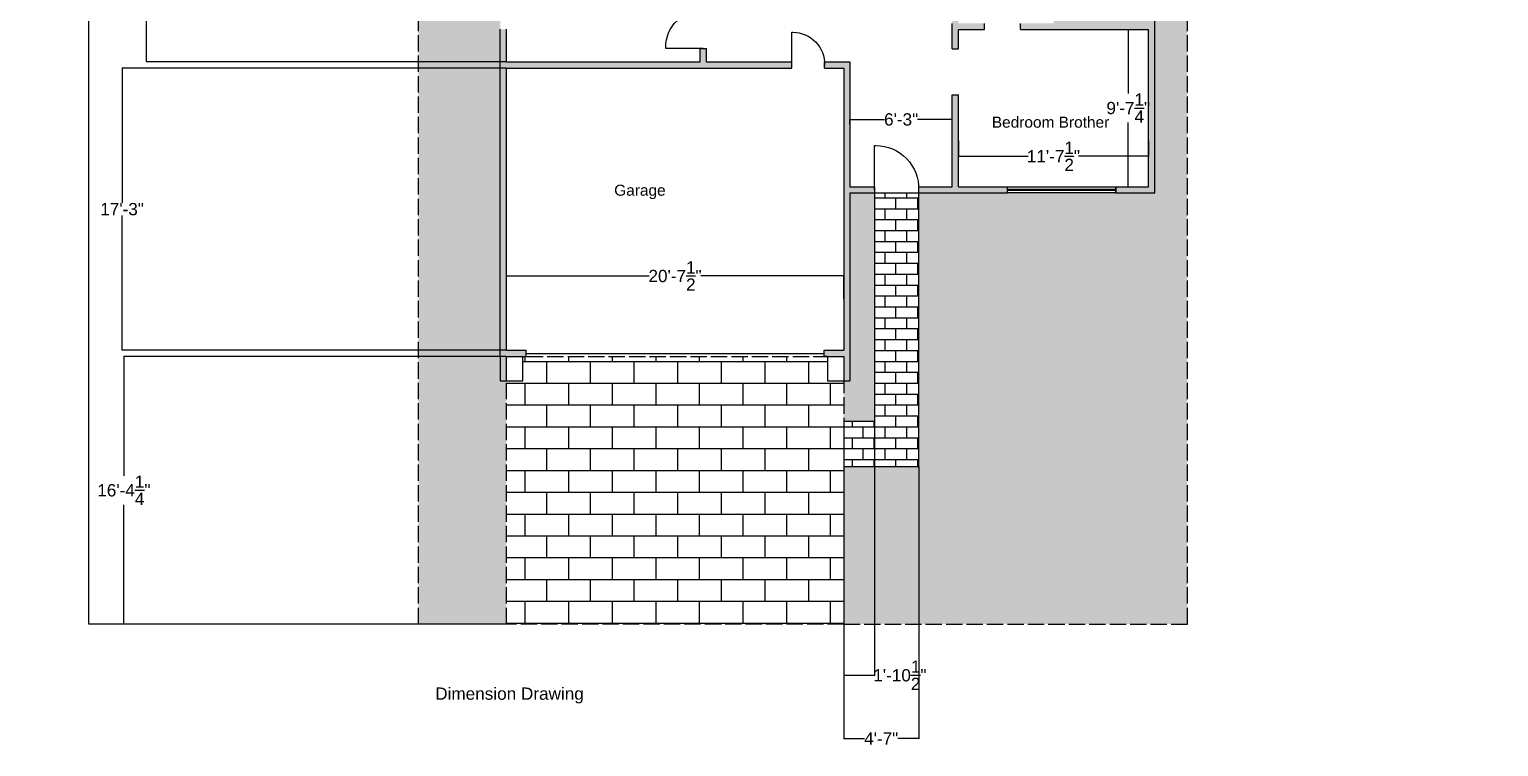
# Model space of a CAD drawing. Header units: inches. Extents: x -2924 to 1106, y -385 to 1215.
# Drawn here: x 29 to 1106, y -385 to 141 of the extents above; entities that cross this region are included whole.
import ezdxf

# ---------------------------------------------------------------- set-up
doc = ezdxf.new("R2010")
doc.units = ezdxf.units.IN
doc.header["$MEASUREMENT"] = 0
doc.header["$PDMODE"] = 2
doc.linetypes.add('ACAD_ISO02W100', pattern=[15, 12, -3])
doc.layers.get('Defpoints').update_dxf_attribs({"color": 8})
for name, color, linetype, plot in [('door', 4, 'Continuous', False), ('wall', 7, 'Continuous', False), ('window', 90, 'Continuous', False)]:
    doc.layers.add(name, color=color, linetype=linetype, plot=plot)
doc.styles.get("Standard").update_dxf_attribs({"font": 'arial.ttf'})
doc.dimstyles.get("Standard").update_dxf_attribs({"dimtxt": 9, "dimasz": 0.18, "dimexe": 0.18, "dimexo": 0.0625, "dimgap": 0.09, "dimtad": 0, "dimtih": 1, "dimtoh": 1, "dimzin": 0, "dimdsep": 46, "dimlunit": 4, "dimtxsty": 'Standard', "dimcen": 0.09, "dimadec": 0, "dimazin": 0, "dimtfac": 1, "dimtofl": 0, "dimtmove": 0, "dimatfit": 3, "dimfxl": 1, "dimtolj": 1, "dimtzin": 0, "dimarcsym": 0})

# ---------------------------------------------------------------- blocks, each defined once
blk = doc.blocks.new('d door')
at = {"layer": 'door'}
blk.add_lwpolyline([(0, 0), (0, 32.4), (1, 32.4, -0.423288), (32.4, 0, -1.822157)], format="xyb", dxfattribs=at)
blk = doc.blocks.new('*U2')
at = {"layer": 'door'}
blk.add_lwpolyline([(0, 0), (0, 24), (0.7, 24, -0.423288), (24, 0, -1.822157)], format="xyb", dxfattribs=at)
blk = doc.blocks.new('*U3')
at = {"layer": 'door'}
blk.add_lwpolyline([(0, 0), (0, 27.6), (0.9, 27.6, -0.423288), (27.6, 0, -1.822157)], format="xyb", dxfattribs=at)
blk = doc.blocks.new('*D20')
at = {"layer": 'Defpoints', "color": 0, "transparency": 16777216}
for p in [(313.9, 671.1), (72.1, -295.1), (313.9, -295.1)]:
    blk.add_point(p, dxfattribs=at)
at = {"layer": 'wall', "color": 0, "lineweight": -2, "transparency": 16777216}
for p, q in [((313.8, 671.1), (71.9, 671.1)), ((72.1, 670.9), (72.1, 198.7)), ((72.1, -295), (72.1, 177.3)), ((313.8, -295.1), (71.9, -295.1))]:
    blk.add_line(p, q, dxfattribs=at)
at = {"layer": 'wall', "color": 0, "transparency": 16777216}
for points in [[(72, 670.9), (72.1, 670.9), (72.1, 671.1)], [(72, -295), (72.1, -295), (72.1, -295.1)]]:
    blk.add_solid(points, dxfattribs=at)
at = {"layer": 'wall', "color": 0, "transparency": 16777216, "insert": (72.1, 188), "char_height": 9, "attachment_point": 5}
blk.add_mtext('\\A1;80\'-6{\\H1x;\\S1/4;}"', dxfattribs=at)
blk = doc.blocks.new('*D21')
at = {"layer": 'Defpoints', "color": 0, "transparency": 16777216}
for p in [(378.4, -98.8), (97.8, -295.1), (378.4, -295.1)]:
    blk.add_point(p, dxfattribs=at)
at = {"layer": 'wall', "color": 0, "lineweight": -2, "transparency": 16777216}
for p, q in [((378.3, -98.8), (97.6, -98.8)), ((97.8, -99), (97.8, -186.3)), ((97.8, -295), (97.8, -207.7)), ((378.3, -295.1), (97.6, -295.1))]:
    blk.add_line(p, q, dxfattribs=at)
at = {"layer": 'wall', "color": 0, "transparency": 16777216}
for points in [[(97.7, -99), (97.8, -99), (97.8, -98.8)], [(97.7, -295), (97.8, -295), (97.8, -295.1)]]:
    blk.add_solid(points, dxfattribs=at)
at = {"layer": 'wall', "color": 0, "transparency": 16777216, "insert": (97.8, -197), "char_height": 9, "attachment_point": 5}
blk.add_mtext('\\A1;16\'-4{\\H1x;\\S1/4;}"', dxfattribs=at)
blk = doc.blocks.new('*D22')
at = {"layer": 'Defpoints', "color": 0, "transparency": 16777216}
for p in [(378.4, 112.7), (96.5, -94.3), (378.4, -94.3)]:
    blk.add_point(p, dxfattribs=at)
at = {"layer": 'wall', "color": 0, "lineweight": -2, "transparency": 16777216}
for p, q in [((378.3, 112.7), (96.4, 112.7)), ((96.5, 112.5), (96.5, 13.9)), ((96.5, -94.1), (96.5, 4.5)), ((378.3, -94.3), (96.4, -94.3))]:
    blk.add_line(p, q, dxfattribs=at)
at = {"layer": 'wall', "color": 0, "transparency": 16777216}
for points in [[(96.5, 112.5), (96.6, 112.5), (96.5, 112.7)], [(96.5, -94.1), (96.6, -94.1), (96.5, -94.3)]]:
    blk.add_solid(points, dxfattribs=at)
at = {"layer": 'wall', "color": 0, "transparency": 16777216, "insert": (96.5, 9.2), "char_height": 9, "attachment_point": 5}
blk.add_mtext('\\A1;17\'-3"', dxfattribs=at)
blk = doc.blocks.new('*D23')
at = {"layer": 'Defpoints', "color": 0, "transparency": 16777216}
for p in [(378.4, 252.2), (114.3, 117.2), (378.4, 117.2)]:
    blk.add_point(p, dxfattribs=at)
at = {"layer": 'wall', "color": 0, "lineweight": -2, "transparency": 16777216}
for p, q in [((378.3, 252.2), (114.1, 252.2)), ((114.3, 252), (114.3, 189.4)), ((114.3, 117.4), (114.3, 180)), ((378.3, 117.2), (114.1, 117.2))]:
    blk.add_line(p, q, dxfattribs=at)
at = {"layer": 'wall', "color": 0, "transparency": 16777216}
for points in [[(114.3, 252), (114.3, 252), (114.3, 252.2)], [(114.3, 117.4), (114.3, 117.4), (114.3, 117.2)]]:
    blk.add_solid(points, dxfattribs=at)
at = {"layer": 'wall', "color": 0, "transparency": 16777216, "insert": (114.3, 184.7), "char_height": 9, "attachment_point": 5}
blk.add_mtext('\\A1;11\'-3"', dxfattribs=at)
blk = doc.blocks.new('*D36')
at = {"layer": 'Defpoints', "color": 0, "transparency": 16777216}
for p in [(625.9, -39.8), (378.4, -56.6), (625.9, -56.6)]:
    blk.add_point(p, dxfattribs=at)
at = {"layer": 'wall', "color": 0, "lineweight": -2, "transparency": 16777216}
for p, q in [((378.4, -56.6), (378.4, -39.6)), ((378.5, -39.8), (483.2, -39.8)), ((625.7, -39.8), (521, -39.8)), ((625.9, -56.6), (625.9, -39.6))]:
    blk.add_line(p, q, dxfattribs=at)
at = {"layer": 'wall', "color": 0, "transparency": 16777216}
for points in [[(378.5, -39.7), (378.5, -39.8), (378.4, -39.8)], [(625.7, -39.7), (625.7, -39.8), (625.9, -39.8)]]:
    blk.add_solid(points, dxfattribs=at)
at = {"layer": 'wall', "color": 0, "transparency": 16777216, "insert": (502.1, -39.8), "char_height": 9, "attachment_point": 5}
blk.add_mtext('\\A1;20\'-7{\\H1x;\\S1/2;}"', dxfattribs=at)
blk = doc.blocks.new('*D39')
at = {"layer": 'Defpoints', "color": 0, "transparency": 16777216}
for p in [(630.4, 71.4), (705.4, 75), (705.4, 71.4)]:
    blk.add_point(p, dxfattribs=at)
at = {"layer": 'wall', "color": 0, "lineweight": -2, "transparency": 16777216}
for p, q in [((630.4, 71.5), (630.4, 75.2)), ((630.5, 75), (655.8, 75)), ((705.2, 75), (679.9, 75)), ((705.4, 71.5), (705.4, 75.2))]:
    blk.add_line(p, q, dxfattribs=at)
at = {"layer": 'wall', "color": 0, "transparency": 16777216}
for points in [[(630.5, 75), (630.5, 75), (630.4, 75)], [(705.2, 75), (705.2, 75), (705.4, 75)]]:
    blk.add_solid(points, dxfattribs=at)
at = {"layer": 'wall', "color": 0, "transparency": 16777216, "insert": (667.9, 75), "char_height": 9, "attachment_point": 5}
blk.add_mtext('\\A1;6\'-3"', dxfattribs=at)
blk = doc.blocks.new('*D40')
at = {"layer": 'Defpoints', "color": 0, "transparency": 16777216}
for p in [(802.4, 141), (802.4, 25.7), (834.5, 25.7)]:
    blk.add_point(p, dxfattribs=at)
at = {"layer": 'wall', "color": 0, "lineweight": -2, "transparency": 16777216}
for p, q in [((802.5, 141), (834.7, 141)), ((834.5, 140.8), (834.5, 94)), ((834.5, 25.9), (834.5, 72.7)), ((802.5, 25.7), (834.7, 25.7))]:
    blk.add_line(p, q, dxfattribs=at)
at = {"layer": 'wall', "color": 0, "transparency": 16777216}
for points in [[(834.5, 140.8), (834.5, 140.8), (834.5, 141)], [(834.5, 25.9), (834.5, 25.9), (834.5, 25.7)]]:
    blk.add_solid(points, dxfattribs=at)
at = {"layer": 'wall', "color": 0, "transparency": 16777216, "insert": (834.5, 83.4), "char_height": 9, "attachment_point": 5}
blk.add_mtext('\\A1;9\'-7{\\H1x;\\S1/4;}"', dxfattribs=at)
blk = doc.blocks.new('*D41')
at = {"layer": 'Defpoints', "color": 0, "transparency": 16777216}
for p in [(709.9, 59.4), (849.4, 59.4), (849.4, 48)]:
    blk.add_point(p, dxfattribs=at)
at = {"layer": 'wall', "color": 0, "lineweight": -2, "transparency": 16777216}
for p, q in [((709.9, 59.4), (709.9, 47.9)), ((849.4, 59.4), (849.4, 47.9)), ((710, 48), (761.2, 48)), ((849.2, 48), (798, 48))]:
    blk.add_line(p, q, dxfattribs=at)
at = {"layer": 'wall', "color": 0, "transparency": 16777216}
for points in [[(710, 48.1), (710, 48), (709.9, 48)], [(849.2, 48.1), (849.2, 48), (849.4, 48)]]:
    blk.add_solid(points, dxfattribs=at)
at = {"layer": 'wall', "color": 0, "transparency": 16777216, "insert": (779.6, 48), "char_height": 9, "attachment_point": 5}
blk.add_mtext('\\A1;11\'-7{\\H1x;\\S1/2;}"', dxfattribs=at)
blk = doc.blocks.new('*D48')
at = {"layer": 'Defpoints', "color": 0, "transparency": 16777216}
for p in [(625.9, -179.9), (680.8, -179.9), (680.8, -379.1)]:
    blk.add_point(p, dxfattribs=at)
at = {"layer": 'wall', "color": 0, "lineweight": -2, "transparency": 16777216}
for p, q in [((625.9, -179.9), (625.9, -379.3)), ((680.8, -179.9), (680.8, -379.3)), ((626, -379.1), (641.1, -379.1)), ((680.6, -379.1), (665.6, -379.1))]:
    blk.add_line(p, q, dxfattribs=at)
at = {"layer": 'wall', "color": 0, "transparency": 16777216}
for points in [[(626, -379.1), (626, -379.2), (625.9, -379.1)], [(680.6, -379.1), (680.6, -379.2), (680.8, -379.1)]]:
    blk.add_solid(points, dxfattribs=at)
at = {"layer": 'wall', "color": 0, "transparency": 16777216, "insert": (653.3, -379.1), "char_height": 9, "attachment_point": 5}
blk.add_mtext('\\A1;4\'-7"', dxfattribs=at)
blk = doc.blocks.new('*D49')
at = {"layer": 'Defpoints', "color": 0, "transparency": 16777216}
for p in [(625.9, -146.6), (648.4, -146.6), (648.4, -332.7)]:
    blk.add_point(p, dxfattribs=at)
at = {"layer": 'wall', "color": 0, "lineweight": -2, "transparency": 16777216}
for p, q in [((625.9, -146.7), (625.9, -332.8)), ((648.4, -146.7), (648.4, -332.8)), ((626, -332.7), (648.2, -332.7)), ((648.4, -332.7), (648.5, -332.7))]:
    blk.add_line(p, q, dxfattribs=at)
at = {"layer": 'wall', "color": 0, "transparency": 16777216}
for points in [[(626, -332.6), (626, -332.7), (625.9, -332.7)], [(648.2, -332.6), (648.2, -332.7), (648.4, -332.7)]]:
    blk.add_solid(points, dxfattribs=at)
at = {"layer": 'wall', "color": 0, "transparency": 16777216, "insert": (667, -332.7), "char_height": 9, "attachment_point": 5}
blk.add_mtext('\\A1;1\'-10{\\H1x;\\S1/2;}"', dxfattribs=at)

msp = doc.modelspace()

# ---------------------------------------------------------------- hatches: boundary and pattern name
at = {"layer": 'wall'}
h = msp.add_hatch(dxfattribs=at)
h.set_pattern_fill('GRASS', color=256, scale=10)
h.set_pattern_definition([(90, (360.11, -102.4264), (-7.07107, 7.07107), [1.875, -12.26714]), (45, (360.11, -102.426), (-7.07107, 7.07107), [1.875, -8.125]), (135, (360.11, -102.426), (-7.07107, -7.07107), [1.875, -8.125])])
h.paths.add_polyline_path([(313.867, 671.12), (313.867, -295.138), (378.367, -295.138), (378.367, -116.806), (373.867, -116.806), (373.867, -98.806), (373.867, 141.194), (373.867, 189.194), (373.867, 252.194), (373.867, 256.694), (373.867, 303.676), (373.867, 383.176), (373.867, 568.694), (400.117, 568.694), (472.117, 568.694), (498.367, 568.694), (566.087, 568.694), (645.587, 568.694), (702.367, 568.694), (706.61, 572.936), (708.201, 571.345), (742.142, 605.287), (740.551, 606.878), (744.794, 611.12), (762.012, 611.12), (834.012, 611.12), (853.867, 611.12), (853.867, 595.393), (853.867, 547.393), (853.867, 451.991), (853.867, 403.991), (853.867, 295.31), (853.867, 247.31), (853.867, 21.194), (825.367, 21.194), (745.867, 21.194), (680.767, 21.194), (680.767, -147.852), (680.767, -179.852), (625.867, -179.852), (625.867, -295.138), (877.867, -295.138), (877.867, 671.12)])
h = msp.add_hatch(color=256, dxfattribs=at)
h.dxf.hatch_style = 1
h.paths.add_polyline_path([(378.367, 112.694), (587.767, 112.694), (587.767, 117.194), (525.067, 117.194), (525.067, 127.194), (520.567, 127.194), (520.567, 117.194), (378.367, 117.194), (378.367, 141.194), (373.867, 141.194), (373.867, -98.806), (373.867, -116.806), (378.367, -116.806), (378.367, -98.806), (392.867, -98.806), (392.867, -94.306), (378.367, -94.306)])
h.paths.add_polyline_path([(378.367, 252.194), (520.567, 252.194), (520.567, 154.794), (521.165, 154.794, -0.01544224), (522.817, 154.794), (525.067, 154.794), (525.067, 165.194), (537.067, 165.194), (537.067, 167.444), (537.067, 169.694), (525.067, 169.694), (525.067, 217.694), (525.067, 252.19), (570.967, 252.19), (570.967, 169.694), (561.067, 169.694), (561.067, 167.444, -0.01544224), (561.067, 166.007), (561.067, 165.194), (589.867, 165.194), (589.867, 167.444), (589.867, 169.694), (575.467, 169.694), (575.467, 252.19), (621.367, 252.19), (621.367, 169.694), (613.867, 169.694), (613.867, 167.444, -0.01544224), (613.867, 166.007), (613.867, 165.194), (625.867, 165.194), (625.867, 256.69), (525.067, 256.69), (498.367, 256.694), (498.367, 412.694), (498.367, 518.194), (493.867, 518.194), (493.867, 412.694), (424.367, 412.694), (424.367, 408.194), (478.867, 408.194), (478.867, 288.194), (416.767, 288.194), (416.767, 287.381, -0.01544224), (416.767, 285.944), (416.767, 283.694), (426.367, 283.694), (426.367, 256.694), (378.367, 256.694), (378.367, 283.694), (392.767, 283.694), (392.767, 288.194), (378.367, 288.194), (378.367, 303.676), (373.867, 303.676), (373.867, 256.694), (373.867, 252.194), (373.867, 189.194), (378.367, 189.194), (378.367, 242.189)])
h.paths.add_polyline_path([(625.867, -94.306), (611.367, -94.306), (611.367, -98.806), (613.867, -98.806), (625.867, -98.806), (625.867, -116.806), (630.367, -116.806), (630.367, -98.806), (630.367, 21.194), (648.367, 21.194), (648.367, 25.694), (630.367, 25.694), (630.367, 117.194), (611.767, 117.194), (611.767, 116.381, -0.01544224), (611.767, 114.944), (611.767, 112.694), (625.867, 112.694)])
h.paths.add_polyline_path([(709.867, 93.194), (705.367, 93.194), (705.367, 25.694), (680.767, 25.694), (680.767, 25.384, -0.01544224), (680.767, 23.444), (680.767, 21.194), (745.867, 21.194), (745.867, 25.694), (709.867, 25.694)])
h.paths.add_polyline_path([(705.367, 126.794), (709.867, 126.794), (709.867, 141.007), (729.067, 141.007), (729.067, 145.507), (709.867, 145.507), (709.867, 225.806), (729.067, 225.806), (729.067, 226.475, -0.01544224), (729.067, 228.056), (729.067, 230.306), (709.867, 230.306), (709.867, 255.806), (709.413, 255.806, -0.01544224), (707.617, 255.806), (705.367, 255.806), (705.367, 225.806), (705.367, 145.507)])
h.paths.add_polyline_path([(849.367, 141.007), (849.367, 25.694), (825.367, 25.694), (825.367, 21.194), (853.867, 21.194), (853.867, 247.31), (849.367, 247.31), (849.367, 230.306), (784.267, 230.306), (784.267, 207.907), (849.367, 207.907), (849.367, 167.107), (784.267, 167.107), (784.267, 174.307), (783.454, 174.307, -0.01544224), (782.017, 174.307), (779.767, 174.307), (779.767, 145.507), (769.867, 145.507), (755.467, 145.507), (755.467, 144.838, -0.01544224), (755.467, 143.257), (755.467, 141.007)])
h.paths.add_polyline_path([(705.367, 285.806), (709.867, 285.806), (709.867, 341.306), (849.367, 341.306), (849.367, 295.31), (853.867, 295.31), (853.867, 403.991), (849.367, 403.991), (849.367, 345.806), (705.367, 345.806)])
h.paths.add_polyline_path([(378.367, 564.194), (400.117, 564.194), (400.117, 568.694), (373.867, 568.694), (373.867, 383.176), (378.367, 383.176), (378.367, 408.194), (388.367, 408.194), (388.367, 408.288, -0.01544224), (388.367, 410.444), (388.367, 412.694), (378.367, 412.694)])
h.paths.add_polyline_path([(566.087, 564.194), (566.087, 568.694), (498.367, 568.694), (472.117, 568.694), (472.117, 564.194), (493.867, 564.194), (493.867, 554.194), (493.962, 554.194, -0.01544224), (496.117, 554.194), (498.367, 554.194), (498.367, 564.194)])
h.paths.add_polyline_path([(762.012, 606.62), (762.012, 611.12), (744.794, 611.12), (740.551, 606.878), (743.733, 603.696), (746.658, 606.62)])
h.paths.add_polyline_path([(849.367, 606.62), (849.367, 595.393), (853.867, 595.393), (853.867, 611.12), (834.012, 611.12), (834.012, 606.62)])
h.paths.add_polyline_path([(853.867, 547.393), (849.367, 547.393), (849.367, 451.991), (853.867, 451.991)])
h.paths.add_polyline_path([(548.585, 142.687), (643.21, 142.687), (643.21, 158.616), (548.585, 158.616)], flags=9)
h = msp.add_hatch(dxfattribs=at)
h.set_pattern_fill('AR-B816', color=256)
h.set_pattern_definition([(0, (360.11, -102.4264), (0, 8), []), (90, (360.11, -102.4264), (-8, 8), [8, -8])])
h.paths.add_polyline_path([(648.367, -146.639), (625.867, -146.639), (625.867, -179.852), (680.767, -179.852), (680.767, -147.852), (680.767, 21.194), (648.367, 21.194)])
h = msp.add_hatch(dxfattribs=at)
h.set_pattern_fill('BRSTONE', color=256, scale=7)
h.set_pattern_definition([(0, (360.1098, -102.4264), (0, 2.31), []), (90, (366.41, -102.4264), (-3.5, 2.31), [2.31, -2.31]), (90, (365.71, -102.4264), (-3.5, 2.31), [2.31, -2.31]), (0, (366.4098, -102.0414), (3.5, 2.31), [-6.3, 0.7]), (0, (366.4098, -101.6564), (3.5, 2.31), [-6.3, 0.7]), (0, (366.4098, -101.2714), (3.5, 2.31), [-6.3, 0.7]), (0, (366.4098, -100.8864), (3.5, 2.31), [-6.3, 0.7]), (0, (366.4098, -100.5014), (3.5, 2.31), [-6.3, 0.7])])
h.paths.add_polyline_path([(648.367, 21.194), (630.367, 21.194), (630.367, -98.806), (630.367, -116.806), (625.867, -116.806), (625.867, -146.639), (648.367, -146.639)])
h = msp.add_hatch(dxfattribs=at)
h.set_pattern_fill('AR-B816', color=256, scale=2)
h.set_pattern_definition([(0, (-582.981, -111.096), (0, 16), []), (90, (-582.981, -111.096), (-16, 16), [16, -16])])
h.paths.add_polyline_path([(-564.724, -303.808), (-317.224, -303.808), (-317.224, -125.476), (-329.224, -125.476), (-329.224, -107.476), (-552.724, -107.476), (-552.724, -125.476), (-564.724, -125.476)])
h.paths.add_polyline_path([(103.173, -171.087), (163.051, -171.087), (163.051, -153.379), (103.173, -153.379)], flags=9)
h = msp.add_hatch(dxfattribs=at)
h.set_pattern_fill('AR-B816', color=256, scale=2)
h.set_pattern_definition([(0, (360.11, -102.426), (0, 16), []), (90, (360.11, -102.426), (-16, 16), [16, -16])])
h.paths.add_polyline_path([(378.367, -295.138), (625.867, -295.138), (625.867, -116.806), (613.867, -116.806), (613.867, -98.806), (390.367, -98.806), (390.367, -116.806), (378.367, -116.806)])
h.paths.add_polyline_path([(1046.263, -162.418), (1106.142, -162.418), (1106.142, -144.709), (1046.263, -144.709)], flags=9)

# ---------------------------------------------------------------- linework, layer by layer
at = {"layer": 'wall', "linetype": 'ACAD_ISO02W100'}
for p, q in [((313.867, -295.138), (313.867, 671.12)), ((877.867, -295.138), (877.867, 671.12)), ((378.367, -295.138), (313.867, -295.138)), ((625.867, -295.138), (877.867, -295.138))]:
    msp.add_line(p, q, dxfattribs=at)
at = {"layer": 'wall'}
for p, q in [((853.867, 21.194), (853.867, 247.31)), ((373.867, -98.806), (373.867, 141.194)), ((378.367, 117.194), (378.367, 141.194)), ((705.367, 126.794), (705.367, 145.507)), ((709.867, 141.007), (729.067, 141.007)), ((709.867, 126.794), (709.867, 141.007)), ((729.067, 141.007), (729.067, 145.507)), ((755.467, 141.007), (755.467, 145.507)), ((755.467, 141.007), (849.367, 141.007)), ((849.367, 25.694), (849.367, 141.007)), ((849.367, 25.694), (849.367, 141.007)), ((520.567, 117.194), (520.567, 127.194)), ((520.567, 127.194), (525.067, 127.194)), ((525.067, 117.194), (525.067, 127.194)), ((705.367, 126.794), (709.867, 126.794)), ((378.367, 117.194), (520.567, 117.194)), ((378.367, 112.694), (587.767, 112.694)), ((378.367, -94.306), (378.367, 112.694)), ((525.067, 117.194), (587.767, 117.194)), ((587.767, 112.694), (587.767, 117.194)), ((611.767, 112.694), (611.767, 117.194)), ((611.767, 117.194), (630.367, 117.194)), ((611.767, 112.694), (625.867, 112.694)), ((625.867, 112.694), (625.867, -94.306)), ((630.367, 117.194), (630.367, 25.694)), ((705.367, 25.694), (705.367, 93.194)), ((705.367, 93.194), (709.867, 93.194)), ((709.867, 25.694), (709.867, 93.194)), ((630.367, 25.694), (648.367, 25.694)), ((648.367, 25.694), (648.367, 21.194)), ((680.767, 25.694), (680.767, 21.194)), ((680.767, 25.694), (705.367, 25.694)), ((709.867, 25.694), (745.867, 25.694)), ((745.867, 21.194), (745.867, 25.694)), ((825.367, 21.194), (825.367, 25.694)), ((825.367, 25.694), (849.367, 25.694)), ((630.367, 21.194), (648.367, 21.194)), ((630.367, 21.194), (630.367, -98.806)), ((648.367, 21.194), (648.367, -146.639)), ((648.367, 21.194), (680.767, 21.194)), ((680.767, 21.194), (745.867, 21.194)), ((680.767, 21.194), (680.767, -147.852)), ((825.367, 21.194), (853.867, 21.194)), ((378.367, -94.306), (392.867, -94.306)), ((392.867, -98.806), (392.867, -94.306)), ((611.367, -98.806), (611.367, -94.306)), ((611.367, -94.306), (625.867, -94.306)), ((373.867, -98.806), (373.867, -116.806)), ((378.367, -98.806), (392.867, -98.806)), ((378.367, -116.806), (378.367, -98.806)), ((390.367, -116.806), (390.367, -98.806)), ((390.367, -98.806), (392.867, -98.806)), ((613.867, -98.806), (611.367, -98.806)), ((611.367, -98.806), (625.867, -98.806)), ((613.867, -98.806), (613.867, -116.806)), ((625.867, -98.806), (625.867, -116.806)), ((630.367, -98.806), (630.367, -116.806)), ((373.867, -116.806), (390.367, -116.806)), ((613.867, -116.806), (630.367, -116.806)), ((648.367, -146.639), (625.867, -146.639)), ((680.767, -147.852), (680.767, -180.227)), ((680.767, -179.852), (625.867, -179.852)), ((680.767, -180.227), (680.767, -179.852))]:
    msp.add_line(p, q, dxfattribs=at)
at = {"layer": 'wall', "linetype": 'ACAD_ISO02W100'}
msp.add_lwpolyline([(378.367, -98.806), (625.867, -98.806), (625.867, -295.138), (378.367, -295.138)], close=True, dxfattribs=at)
at = {"layer": 'window'}
for p, q in [((745.867, 25.694), (825.367, 25.694)), ((745.867, 21.194), (745.867, 25.694)), ((825.367, 23.694), (745.867, 23.694)), ((745.867, 23.194), (825.367, 23.194)), ((825.367, 25.694), (825.367, 21.194)), ((825.367, 21.194), (745.867, 21.194)), ((392.867, -96.556), (611.367, -96.556))]:
    msp.add_line(p, q, dxfattribs=at)

# ---------------------------------------------------------------- block references
at = {"layer": 'door', "rotation": 90}
msp.add_blockref('*U3', (522.817, 127.194), dxfattribs=at)
at = {"layer": 'door'}
for name, p in [('*U2', (587.767, 114.944)), ('d door', (648.367, 23.444))]:
    msp.add_blockref(name, p, dxfattribs=at)

# ---------------------------------------------------------------- texts
at = {"layer": 'wall'}
for s, height, p in [('Bedroom Brother', 8.1, (734.417, 68.986)), ('Garage', 8.1, (457.451, 19.065)), ('Dimension Drawing', 9, (326.177, -350.664))]:
    msp.add_text(s, height=height, dxfattribs=at).set_placement(p)

# ---------------------------------------------------------------- dimensions: what is measured, and where the dimension line sits
for base, p1, p2, picture, middle in [((72.054, -295.138), (313.867, 671.12), (313.867, -295.138), '*D20', (72.054, 187.991)), ((114.299, 117.194), (378.367, 252.194), (378.367, 117.194), '*D23', (114.299, 184.694)), ((834.498, 25.694), (802.417, 141.007), (802.417, 25.694), '*D40', (834.498, 83.35)), ((96.542, -94.306), (378.367, 112.694), (378.367, -94.306), '*D22', (96.542, 9.194)), ((97.772, -295.138), (378.367, -98.806), (378.367, -295.138), '*D21', (97.772, -196.972))]:
    dim = msp.add_linear_dim(base=base, p1=p1, p2=p2, angle=90, dimstyle='Standard', dxfattribs=at)
    dim.commit()
    dim.dimension.update_dxf_attribs({"geometry": picture, "text_midpoint": middle})
for base, p1, p2, picture, middle in [((705.367, 75.003), (630.367, 71.444), (705.367, 71.444), '*D39', (667.867, 75.003)), ((849.367, 48.035), (709.867, 59.444), (849.367, 59.444), '*D41', (779.617, 48.035)), ((625.867, -39.776), (378.367, -56.643), (625.867, -56.643), '*D36', (502.117, -39.776)), ((648.367, -332.655), (625.867, -146.639), (648.367, -146.639), '*D49', (666.953, -332.655)), ((680.767, -379.134), (625.867, -179.852), (680.767, -179.852), '*D48', (653.317, -379.134))]:
    dim = msp.add_linear_dim(base=base, p1=p1, p2=p2, dimstyle='Standard', dxfattribs=at)
    dim.commit()
    dim.dimension.update_dxf_attribs({"geometry": picture, "text_midpoint": middle})

doc.saveas('drawing.dxf')
